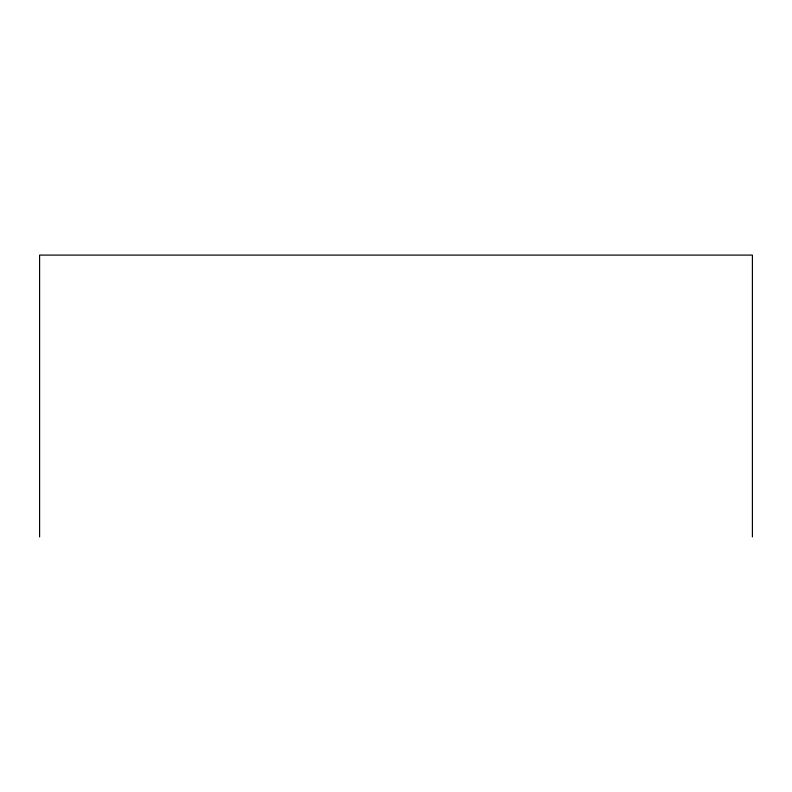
<?xml version="1.0" encoding="UTF-8"?>
<svg xmlns="http://www.w3.org/2000/svg" width="792" height="792" viewBox="0 0 792 792"><rect width="100%" height="100%" fill="white"/><g stroke="black" fill="none" stroke-linecap="round" stroke-linejoin="round"><path stroke-width="1.19" d="M752.4 536.907L752.4 255.093L39.6 255.093L39.6 536.907"/></g></svg>
